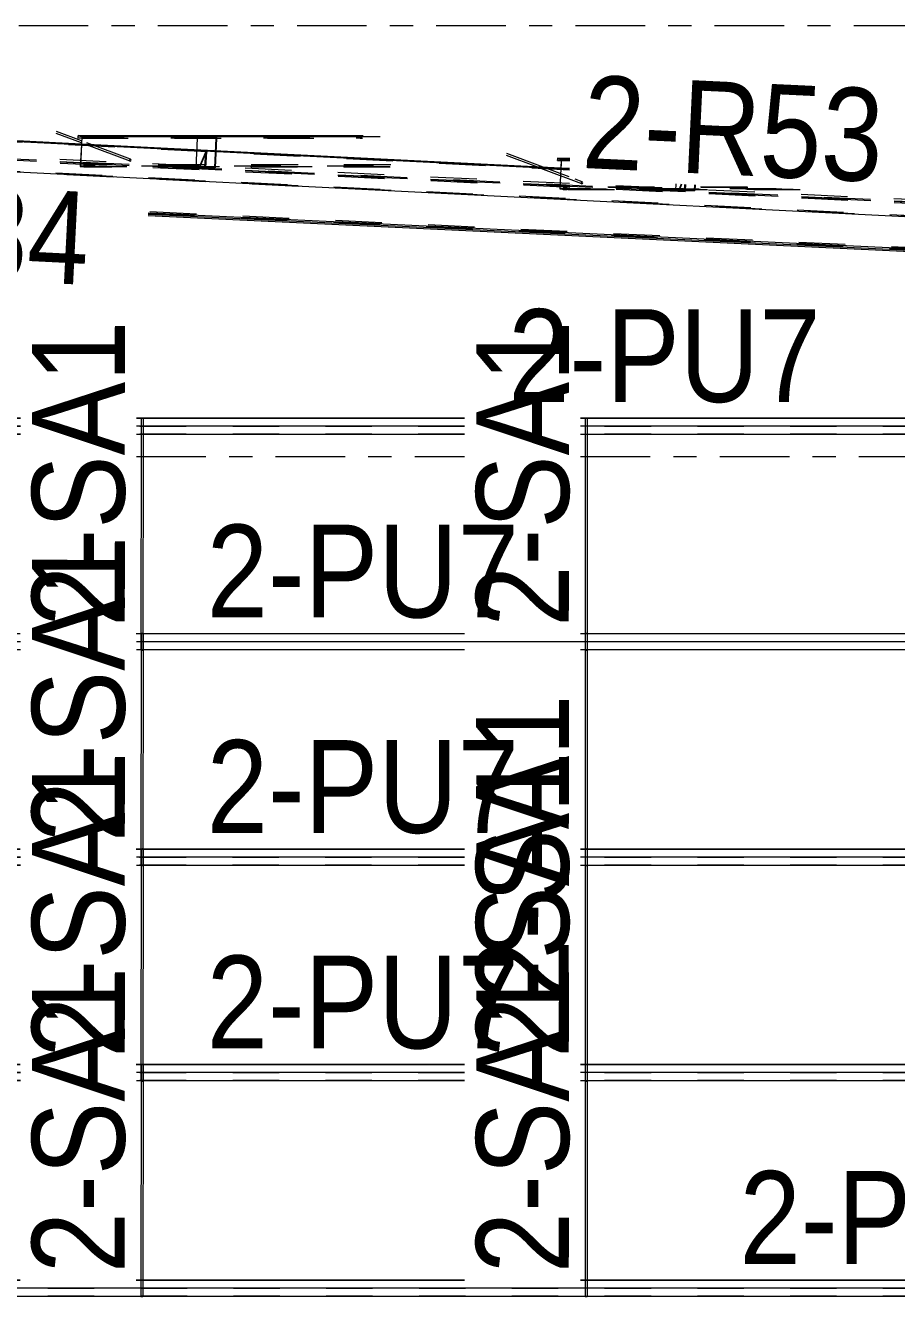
# Model space of a CAD drawing. Header units: millimetres. Extents: x -72 to 1100, y -472 to 348.
# Drawn here: x 122.6 to 160.2, y 28.3 to 83 of the extents above; entities that cross this region are included whole.
import ezdxf

# ---------------------------------------------------------------- set-up
doc = ezdxf.new("R2010")
doc.units = ezdxf.units.MM
for name, pattern in [('XKITLINE00', [0]), ('XKITLINE02', [4, 2, -2]), ('XKITLINE03', [6, 3, -1, 1, -1])]:
    doc.linetypes.add(name, pattern=pattern)
for name, color, linetype, lineweight in [('Part', 2, 'Continuous', 0), ('PartMark', 7, 'Continuous', 0), ('S-grid', 1, 'Continuous', 0)]:
    doc.layers.add(name, color=color, linetype=linetype, lineweight=lineweight)
doc.styles.add('ARIAL', font='ARIAL.TTF')

# ---------------------------------------------------------------- blocks, each defined once
blk = doc.blocks.new('*A4')
at = {"layer": 'S-grid', "color": 1, "linetype": 'XKITLINE03', "lineweight": 0}
blk.add_line((104.311, 83.036), (1057.351, 83.036), dxfattribs=at)
blk = doc.blocks.new('*A5')
at = {"layer": 'S-grid', "color": 1, "linetype": 'XKITLINE03', "lineweight": 0}
for p, q in [((127.383, 64.464), (141.534, 64.464)), ((146.534, 64.464), (179.845, 64.464))]:
    blk.add_line(p, q, dxfattribs=at)
blk = doc.blocks.new('*A14')
at = {"layer": 'Part', "color": 7, "linetype": 'XKITLINE02', "lineweight": 0}
for p, q in [((127.585, 65.763), (127.584, 65.406)), ((127.595, 66.111), (127.585, 66.113)), ((127.624, 66.11), (127.595, 66.111)), ((127.655, 66.11), (127.624, 66.11)), ((127.671, 66.112), (127.655, 66.11)), ((127.67, 65.763), (127.67, 65.406)), ((127.574, 56.477), (127.574, 56.12)), ((127.66, 56.477), (127.659, 56.12))]:
    blk.add_line(p, q, dxfattribs=at)
at = {"layer": 'Part', "color": 2, "linetype": 'XKITLINE00', "lineweight": 0}
for p, q in [((127.585, 66.113), (127.6, 66.115)), ((127.585, 66.113), (127.585, 65.763)), ((127.6, 66.115), (127.632, 66.116)), ((127.632, 66.116), (127.661, 66.115)), ((127.661, 66.115), (127.671, 66.112)), ((127.671, 66.112), (127.67, 65.763)), ((127.584, 65.406), (127.574, 56.477)), ((127.67, 65.406), (127.66, 56.477)), ((127.574, 56.115), (127.574, 56.12)), ((127.589, 56.117), (127.574, 56.115)), ((127.574, 56.115), (127.584, 56.113)), ((127.584, 56.113), (127.613, 56.111)), ((127.621, 56.117), (127.589, 56.117)), ((127.613, 56.111), (127.644, 56.112)), ((127.65, 56.116), (127.621, 56.117)), ((127.644, 56.112), (127.659, 56.114)), ((127.659, 56.114), (127.65, 56.116)), ((127.659, 56.114), (127.659, 56.12))]:
    blk.add_line(p, q, dxfattribs=at)
blk = doc.blocks.new('*A81')
at = {"layer": 'Part', "color": 7, "linetype": 'XKITLINE02', "lineweight": 0}
for p, q in [((146.736, 65.763), (146.735, 65.406)), ((146.746, 66.111), (146.736, 66.113)), ((146.775, 66.11), (146.746, 66.111)), ((146.806, 66.11), (146.775, 66.11)), ((146.822, 66.112), (146.806, 66.11)), ((146.821, 65.763), (146.821, 65.406)), ((146.725, 56.477), (146.725, 56.12)), ((146.811, 56.477), (146.81, 56.12))]:
    blk.add_line(p, q, dxfattribs=at)
at = {"layer": 'Part', "color": 2, "linetype": 'XKITLINE00', "lineweight": 0}
for p, q in [((146.736, 66.113), (146.751, 66.115)), ((146.736, 66.113), (146.736, 65.763)), ((146.751, 66.115), (146.783, 66.116)), ((146.783, 66.116), (146.812, 66.115)), ((146.812, 66.115), (146.822, 66.112)), ((146.822, 66.112), (146.821, 65.763)), ((146.735, 65.406), (146.725, 56.477)), ((146.821, 65.406), (146.811, 56.477)), ((146.725, 56.115), (146.725, 56.12)), ((146.74, 56.117), (146.725, 56.115)), ((146.725, 56.115), (146.735, 56.113)), ((146.735, 56.113), (146.764, 56.111)), ((146.772, 56.117), (146.74, 56.117)), ((146.764, 56.111), (146.795, 56.112)), ((146.801, 56.116), (146.772, 56.117)), ((146.795, 56.112), (146.81, 56.114)), ((146.81, 56.114), (146.801, 56.116)), ((146.81, 56.114), (146.81, 56.12))]:
    blk.add_line(p, q, dxfattribs=at)
blk = doc.blocks.new('*A99')
at = {"layer": 'Part', "color": 7, "linetype": 'XKITLINE02', "lineweight": 0}
for p, q in [((103.508, 66.107), (103.508, 65.75)), ((103.511, 66.107), (103.508, 66.107)), ((122.385, 65.75), (103.508, 65.75)), ((103.509, 66.094), (103.511, 66.094)), ((103.511, 66.094), (103.509, 66.094)), ((103.542, 65.763), (103.509, 65.763)), ((103.541, 65.75), (103.541, 65.419)), ((141.536, 65.75), (127.385, 65.75)), ((141.536, 66.107), (127.585, 66.107)), ((127.671, 66.107), (127.585, 66.107)), ((141.536, 66.094), (127.585, 66.094)), ((127.671, 66.094), (127.585, 66.094)), ((146.822, 66.107), (146.536, 66.107)), ((146.822, 66.094), (146.536, 66.094)), ((169.569, 65.75), (146.536, 65.75)), ((169.536, 66.107), (169.536, 65.75)), ((169.569, 65.419), (169.569, 65.75)), ((103.541, 65.419), (103.539, 65.419)), ((103.539, 65.419), (103.539, 65.406)), ((122.384, 65.419), (103.539, 65.419)), ((103.539, 65.406), (103.542, 65.406)), ((103.542, 65.406), (103.539, 65.406)), ((141.535, 65.419), (127.384, 65.419)), ((169.569, 65.419), (146.535, 65.419)), ((169.567, 65.406), (169.567, 65.419))]:
    blk.add_line(p, q, dxfattribs=at)
at = {"layer": 'Part', "color": 2, "linetype": 'XKITLINE00', "lineweight": 0}
for p, q in [((103.509, 65.763), (103.509, 66.094)), ((103.511, 66.094), (103.511, 66.107)), ((122.385, 66.107), (103.511, 66.107)), ((122.385, 66.094), (103.511, 66.094)), ((103.542, 65.406), (103.542, 65.763)), ((122.385, 65.763), (103.542, 65.763)), ((127.585, 66.107), (127.385, 66.107)), ((127.585, 66.094), (127.385, 66.094)), ((141.536, 65.763), (127.385, 65.763)), ((141.536, 66.107), (127.671, 66.107)), ((141.536, 66.094), (127.671, 66.094)), ((146.736, 66.107), (146.536, 66.107)), ((146.736, 66.094), (146.536, 66.094)), ((169.57, 65.763), (146.536, 65.763)), ((169.539, 66.107), (146.822, 66.107)), ((169.539, 66.094), (146.822, 66.094)), ((169.537, 65.763), (169.537, 66.094)), ((169.539, 66.094), (169.539, 66.107)), ((169.57, 65.763), (169.57, 65.406)), ((122.384, 65.406), (103.542, 65.406)), ((141.535, 65.406), (127.384, 65.406)), ((169.57, 65.406), (146.535, 65.406))]:
    blk.add_line(p, q, dxfattribs=at)
blk = doc.blocks.new('*A100')
at = {"layer": 'Part', "color": 7, "linetype": 'XKITLINE02', "lineweight": 0}
for p, q in [((103.508, 56.821), (103.508, 56.464)), ((103.511, 56.821), (103.508, 56.821)), ((122.385, 56.464), (103.508, 56.464)), ((103.509, 56.809), (103.511, 56.809)), ((103.511, 56.809), (103.509, 56.809)), ((103.542, 56.477), (103.509, 56.477)), ((103.541, 56.464), (103.541, 56.133)), ((169.569, 56.464), (127.385, 56.464)), ((141.526, 56.821), (127.575, 56.821)), ((127.671, 56.821), (127.575, 56.821)), ((141.526, 56.809), (127.575, 56.809)), ((127.671, 56.809), (127.575, 56.809)), ((146.822, 56.821), (146.526, 56.821)), ((146.822, 56.809), (146.526, 56.809)), ((169.536, 56.821), (169.536, 56.464)), ((169.569, 56.133), (169.569, 56.464)), ((103.541, 56.133), (103.539, 56.133)), ((103.539, 56.133), (103.539, 56.12)), ((122.384, 56.133), (103.539, 56.133)), ((103.539, 56.12), (103.542, 56.12)), ((103.542, 56.12), (103.539, 56.12)), ((141.535, 56.133), (127.384, 56.133)), ((169.569, 56.133), (146.535, 56.133)), ((169.567, 56.12), (169.567, 56.133))]:
    blk.add_line(p, q, dxfattribs=at)
at = {"layer": 'Part', "color": 2, "linetype": 'XKITLINE00', "lineweight": 0}
for p, q in [((103.509, 56.477), (103.509, 56.809)), ((103.511, 56.809), (103.511, 56.821)), ((122.375, 56.821), (103.511, 56.821)), ((122.375, 56.809), (103.511, 56.809)), ((103.542, 56.12), (103.542, 56.477)), ((122.385, 56.477), (103.542, 56.477)), ((127.385, 56.821), (127.375, 56.821)), ((127.385, 56.809), (127.375, 56.809)), ((127.575, 56.821), (127.385, 56.821)), ((127.575, 56.809), (127.385, 56.809)), ((169.57, 56.477), (127.385, 56.477)), ((141.526, 56.821), (127.671, 56.821)), ((141.526, 56.809), (127.671, 56.809)), ((146.726, 56.821), (146.526, 56.821)), ((146.726, 56.809), (146.526, 56.809)), ((169.539, 56.821), (146.822, 56.821)), ((169.539, 56.809), (146.822, 56.809)), ((169.537, 56.477), (169.537, 56.809)), ((169.539, 56.809), (169.539, 56.821)), ((169.57, 56.477), (169.57, 56.12)), ((122.384, 56.12), (103.542, 56.12)), ((141.535, 56.12), (127.384, 56.12)), ((169.57, 56.12), (146.535, 56.12))]:
    blk.add_line(p, q, dxfattribs=at)
blk = doc.blocks.new('*A101')
at = {"layer": 'Part', "color": 7, "linetype": 'XKITLINE02', "lineweight": 0}
for p, q in [((103.508, 47.536), (103.508, 47.179)), ((103.511, 47.536), (103.508, 47.536)), ((122.385, 47.179), (103.508, 47.179)), ((103.509, 47.523), (103.511, 47.523)), ((103.511, 47.523), (103.509, 47.523)), ((103.542, 47.191), (103.509, 47.191)), ((103.541, 47.179), (103.541, 46.847)), ((141.525, 47.179), (127.385, 47.179)), ((141.526, 47.536), (127.575, 47.536)), ((127.671, 47.536), (127.575, 47.536)), ((141.526, 47.523), (127.575, 47.523)), ((127.671, 47.523), (127.575, 47.523)), ((146.536, 47.179), (146.525, 47.179)), ((146.536, 47.536), (146.526, 47.536)), ((146.536, 47.523), (146.526, 47.523)), ((146.822, 47.536), (146.536, 47.536)), ((146.822, 47.523), (146.536, 47.523)), ((169.569, 47.179), (146.536, 47.179)), ((169.536, 47.536), (169.536, 47.179)), ((169.569, 46.847), (169.569, 47.179)), ((103.541, 46.847), (103.539, 46.847)), ((103.539, 46.847), (103.539, 46.834)), ((122.384, 46.847), (103.539, 46.847)), ((103.539, 46.834), (103.542, 46.834)), ((103.542, 46.834), (103.539, 46.834)), ((141.525, 46.847), (127.384, 46.847)), ((146.535, 46.847), (146.525, 46.847)), ((169.569, 46.847), (146.535, 46.847)), ((169.567, 46.834), (169.567, 46.847))]:
    blk.add_line(p, q, dxfattribs=at)
at = {"layer": 'Part', "color": 2, "linetype": 'XKITLINE00', "lineweight": 0}
for p, q in [((103.509, 47.191), (103.509, 47.523)), ((103.511, 47.523), (103.511, 47.536)), ((122.375, 47.536), (103.511, 47.536)), ((122.375, 47.523), (103.511, 47.523)), ((103.542, 46.834), (103.542, 47.191)), ((122.385, 47.191), (103.542, 47.191)), ((127.385, 47.536), (127.375, 47.536)), ((127.385, 47.523), (127.375, 47.523)), ((127.575, 47.536), (127.385, 47.536)), ((127.575, 47.523), (127.385, 47.523)), ((141.525, 47.191), (127.385, 47.191)), ((141.526, 47.536), (127.671, 47.536)), ((141.526, 47.523), (127.671, 47.523)), ((146.536, 47.191), (146.525, 47.191)), ((146.536, 47.536), (146.526, 47.536)), ((146.536, 47.523), (146.526, 47.523)), ((146.726, 47.536), (146.536, 47.536)), ((146.726, 47.523), (146.536, 47.523)), ((169.57, 47.191), (146.536, 47.191)), ((169.539, 47.536), (146.822, 47.536)), ((169.539, 47.523), (146.822, 47.523)), ((169.537, 47.191), (169.537, 47.523)), ((169.539, 47.523), (169.539, 47.536)), ((169.57, 47.191), (169.57, 46.834)), ((122.384, 46.834), (103.542, 46.834)), ((141.525, 46.834), (127.384, 46.834)), ((146.535, 46.834), (146.525, 46.834)), ((169.57, 46.834), (146.535, 46.834))]:
    blk.add_line(p, q, dxfattribs=at)
blk = doc.blocks.new('*A102')
at = {"layer": 'Part', "color": 7, "linetype": 'XKITLINE02', "lineweight": 0}
for p, q in [((103.508, 38.25), (103.508, 37.893)), ((103.511, 38.25), (103.508, 38.25)), ((122.385, 37.893), (103.508, 37.893)), ((103.509, 38.237), (103.511, 38.237)), ((103.511, 38.237), (103.509, 38.237)), ((103.542, 37.906), (103.509, 37.906)), ((103.541, 37.893), (103.541, 37.561)), ((141.536, 37.893), (127.385, 37.893)), ((141.526, 38.25), (127.575, 38.25)), ((127.671, 38.25), (127.575, 38.25)), ((141.526, 38.237), (127.575, 38.237)), ((127.671, 38.237), (127.575, 38.237)), ((146.536, 38.25), (146.526, 38.25)), ((146.536, 38.237), (146.526, 38.237)), ((146.822, 38.25), (146.536, 38.25)), ((146.822, 38.237), (146.536, 38.237)), ((169.569, 37.893), (146.536, 37.893)), ((169.536, 38.25), (169.536, 37.893)), ((169.569, 37.561), (169.569, 37.893)), ((103.541, 37.561), (103.539, 37.561)), ((103.539, 37.561), (103.539, 37.549)), ((122.384, 37.561), (103.539, 37.561)), ((103.539, 37.549), (103.542, 37.549)), ((103.542, 37.549), (103.539, 37.549)), ((141.535, 37.561), (127.384, 37.561)), ((169.569, 37.561), (146.535, 37.561)), ((169.567, 37.549), (169.567, 37.561))]:
    blk.add_line(p, q, dxfattribs=at)
at = {"layer": 'Part', "color": 2, "linetype": 'XKITLINE00', "lineweight": 0}
for p, q in [((103.509, 37.906), (103.509, 38.237)), ((103.511, 38.237), (103.511, 38.25)), ((122.375, 38.25), (103.511, 38.25)), ((122.375, 38.237), (103.511, 38.237)), ((103.542, 37.549), (103.542, 37.906)), ((122.385, 37.906), (103.542, 37.906)), ((127.385, 38.25), (127.375, 38.25)), ((127.385, 38.237), (127.375, 38.237)), ((127.575, 38.25), (127.385, 38.25)), ((127.575, 38.237), (127.385, 38.237)), ((141.536, 37.906), (127.385, 37.906)), ((141.526, 38.25), (127.671, 38.25)), ((141.526, 38.237), (127.671, 38.237)), ((146.536, 38.25), (146.526, 38.25)), ((146.536, 38.237), (146.526, 38.237)), ((146.726, 38.25), (146.536, 38.25)), ((146.726, 38.237), (146.536, 38.237)), ((169.57, 37.906), (146.536, 37.906)), ((169.539, 38.25), (146.822, 38.25)), ((169.539, 38.237), (146.822, 38.237)), ((169.537, 37.906), (169.537, 38.237)), ((169.539, 38.237), (169.539, 38.25)), ((169.57, 37.906), (169.57, 37.549)), ((122.384, 37.549), (103.542, 37.549)), ((141.535, 37.549), (127.384, 37.549)), ((169.57, 37.549), (146.535, 37.549))]:
    blk.add_line(p, q, dxfattribs=at)
blk = doc.blocks.new('*A103')
at = {"layer": 'Part', "color": 7, "linetype": 'XKITLINE02', "lineweight": 0}
for p, q in [((103.508, 28.964), (103.508, 28.607)), ((103.511, 28.964), (103.508, 28.964)), ((169.569, 28.607), (103.508, 28.607)), ((103.509, 28.951), (103.511, 28.951)), ((103.511, 28.951), (103.509, 28.951)), ((103.542, 28.62), (103.509, 28.62)), ((103.541, 28.607), (103.541, 28.276)), ((141.526, 28.964), (127.575, 28.964)), ((127.66, 28.964), (127.575, 28.964)), ((141.526, 28.951), (127.575, 28.951)), ((127.66, 28.951), (127.575, 28.951)), ((146.811, 28.964), (146.526, 28.964)), ((146.811, 28.951), (146.526, 28.951)), ((169.536, 28.964), (169.536, 28.607)), ((169.569, 28.276), (169.569, 28.607)), ((103.541, 28.276), (103.539, 28.276)), ((103.539, 28.276), (103.539, 28.263)), ((169.569, 28.276), (103.539, 28.276)), ((103.539, 28.263), (103.542, 28.263)), ((103.542, 28.263), (103.539, 28.263)), ((169.567, 28.263), (169.567, 28.276))]:
    blk.add_line(p, q, dxfattribs=at)
at = {"layer": 'Part', "color": 2, "linetype": 'XKITLINE00', "lineweight": 0}
for p, q in [((103.509, 28.62), (103.509, 28.951)), ((103.511, 28.951), (103.511, 28.964)), ((122.375, 28.964), (103.511, 28.964)), ((122.375, 28.951), (103.511, 28.951)), ((103.542, 28.263), (103.542, 28.62)), ((169.57, 28.62), (103.542, 28.62)), ((127.575, 28.964), (127.375, 28.964)), ((127.575, 28.951), (127.375, 28.951)), ((141.526, 28.964), (127.66, 28.964)), ((141.526, 28.951), (127.66, 28.951)), ((146.726, 28.964), (146.526, 28.964)), ((146.726, 28.951), (146.526, 28.951)), ((169.539, 28.964), (146.811, 28.964)), ((169.539, 28.951), (146.811, 28.951)), ((169.537, 28.62), (169.537, 28.951)), ((169.539, 28.951), (169.539, 28.964)), ((169.57, 28.62), (169.57, 28.263)), ((169.57, 28.263), (103.542, 28.263))]:
    blk.add_line(p, q, dxfattribs=at)
blk = doc.blocks.new('*A108')
at = {"layer": 'Part', "color": 7, "linetype": 'XKITLINE02', "lineweight": 0}
for p, q in [((127.585, 38.256), (127.584, 37.541)), ((127.585, 38.256), (127.6, 38.258)), ((127.595, 38.254), (127.585, 38.256)), ((127.624, 38.253), (127.595, 38.254)), ((127.6, 38.258), (127.632, 38.259)), ((127.655, 38.253), (127.624, 38.253)), ((127.66, 38.257), (127.632, 38.259)), ((127.671, 38.255), (127.655, 38.253)), ((127.67, 37.906), (127.67, 37.549)), ((127.574, 28.62), (127.574, 28.263)), ((127.66, 28.62), (127.659, 28.263))]:
    blk.add_line(p, q, dxfattribs=at)
at = {"layer": 'Part', "color": 2, "linetype": 'XKITLINE00', "lineweight": 0}
for p, q in [((127.661, 38.257), (127.66, 38.257)), ((127.661, 38.257), (127.671, 38.255)), ((127.671, 38.255), (127.67, 37.906)), ((127.584, 37.541), (127.574, 28.62)), ((127.67, 37.549), (127.66, 28.62)), ((127.574, 28.258), (127.574, 28.263)), ((127.589, 28.26), (127.574, 28.258)), ((127.574, 28.258), (127.584, 28.255)), ((127.584, 28.255), (127.613, 28.254)), ((127.621, 28.26), (127.589, 28.26)), ((127.613, 28.254), (127.644, 28.255)), ((127.65, 28.259), (127.621, 28.26)), ((127.644, 28.255), (127.659, 28.257)), ((127.659, 28.257), (127.65, 28.259)), ((127.659, 28.257), (127.659, 28.263))]:
    blk.add_line(p, q, dxfattribs=at)
blk = doc.blocks.new('*A109')
at = {"layer": 'Part', "color": 7, "linetype": 'XKITLINE02', "lineweight": 0}
for p, q in [((127.585, 47.542), (127.584, 46.827)), ((127.585, 47.542), (127.6, 47.544)), ((127.595, 47.539), (127.585, 47.542)), ((127.624, 47.538), (127.595, 47.539)), ((127.6, 47.544), (127.632, 47.544)), ((127.655, 47.539), (127.624, 47.538)), ((127.66, 47.543), (127.632, 47.544)), ((127.671, 47.541), (127.655, 47.539)), ((127.67, 47.191), (127.67, 46.834)), ((127.574, 37.906), (127.574, 37.549)), ((127.66, 37.906), (127.659, 37.549))]:
    blk.add_line(p, q, dxfattribs=at)
at = {"layer": 'Part', "color": 2, "linetype": 'XKITLINE00', "lineweight": 0}
for p, q in [((127.661, 47.543), (127.66, 47.543)), ((127.661, 47.543), (127.671, 47.541)), ((127.671, 47.541), (127.67, 47.191)), ((127.584, 46.827), (127.574, 37.906)), ((127.67, 46.834), (127.66, 37.906)), ((127.574, 37.543), (127.574, 37.549)), ((127.589, 37.545), (127.574, 37.543)), ((127.574, 37.543), (127.584, 37.541)), ((127.584, 37.541), (127.613, 37.54)), ((127.621, 37.546), (127.589, 37.545)), ((127.613, 37.54), (127.644, 37.541)), ((127.65, 37.545), (127.621, 37.546)), ((127.644, 37.541), (127.659, 37.543)), ((127.659, 37.543), (127.65, 37.545)), ((127.659, 37.543), (127.659, 37.549))]:
    blk.add_line(p, q, dxfattribs=at)
blk = doc.blocks.new('*A110')
at = {"layer": 'Part', "color": 7, "linetype": 'XKITLINE02', "lineweight": 0}
for p, q in [((127.585, 56.827), (127.584, 56.116)), ((127.585, 56.827), (127.6, 56.829)), ((127.595, 56.825), (127.585, 56.827)), ((127.624, 56.824), (127.595, 56.825)), ((127.6, 56.829), (127.632, 56.83)), ((127.655, 56.825), (127.624, 56.824)), ((127.66, 56.829), (127.632, 56.83)), ((127.671, 56.827), (127.655, 56.825)), ((127.67, 56.477), (127.67, 56.12)), ((127.584, 56.116), (127.584, 56.113)), ((127.574, 47.191), (127.574, 46.834)), ((127.66, 47.191), (127.659, 46.834))]:
    blk.add_line(p, q, dxfattribs=at)
at = {"layer": 'Part', "color": 2, "linetype": 'XKITLINE00', "lineweight": 0}
for p, q in [((127.661, 56.829), (127.66, 56.829)), ((127.661, 56.829), (127.671, 56.827)), ((127.671, 56.827), (127.67, 56.477)), ((127.584, 56.113), (127.574, 47.191)), ((127.67, 56.12), (127.66, 47.191)), ((127.574, 46.829), (127.574, 46.834)), ((127.589, 46.831), (127.574, 46.829)), ((127.574, 46.829), (127.584, 46.827)), ((127.584, 46.827), (127.613, 46.826)), ((127.621, 46.832), (127.589, 46.831)), ((127.613, 46.826), (127.644, 46.826)), ((127.65, 46.831), (127.621, 46.832)), ((127.644, 46.826), (127.659, 46.828)), ((127.659, 46.828), (127.65, 46.831)), ((127.659, 46.828), (127.659, 46.834))]:
    blk.add_line(p, q, dxfattribs=at)
blk = doc.blocks.new('*A150')
at = {"layer": 'Part', "color": 7, "linetype": 'XKITLINE02', "lineweight": 0}
for p, q in [((146.736, 38.256), (146.735, 37.541)), ((146.736, 38.256), (146.751, 38.258)), ((146.746, 38.254), (146.736, 38.256)), ((146.775, 38.253), (146.746, 38.254)), ((146.751, 38.258), (146.783, 38.259)), ((146.806, 38.253), (146.775, 38.253)), ((146.811, 38.257), (146.783, 38.259)), ((146.822, 38.255), (146.806, 38.253)), ((146.821, 37.906), (146.821, 37.549)), ((146.725, 28.62), (146.725, 28.263)), ((146.811, 28.62), (146.81, 28.263))]:
    blk.add_line(p, q, dxfattribs=at)
at = {"layer": 'Part', "color": 2, "linetype": 'XKITLINE00', "lineweight": 0}
for p, q in [((146.812, 38.257), (146.811, 38.257)), ((146.812, 38.257), (146.822, 38.255)), ((146.822, 38.255), (146.821, 37.906)), ((146.735, 37.541), (146.725, 28.62)), ((146.821, 37.549), (146.811, 28.62)), ((146.725, 28.258), (146.725, 28.263)), ((146.74, 28.26), (146.725, 28.258)), ((146.725, 28.258), (146.735, 28.255)), ((146.735, 28.255), (146.764, 28.254)), ((146.772, 28.26), (146.74, 28.26)), ((146.764, 28.254), (146.795, 28.255)), ((146.801, 28.259), (146.772, 28.26)), ((146.795, 28.255), (146.81, 28.257)), ((146.81, 28.257), (146.801, 28.259)), ((146.81, 28.257), (146.81, 28.263))]:
    blk.add_line(p, q, dxfattribs=at)
blk = doc.blocks.new('*A151')
at = {"layer": 'Part', "color": 7, "linetype": 'XKITLINE02', "lineweight": 0}
for p, q in [((146.736, 47.542), (146.735, 46.827)), ((146.736, 47.542), (146.751, 47.544)), ((146.746, 47.539), (146.736, 47.542)), ((146.775, 47.538), (146.746, 47.539)), ((146.751, 47.544), (146.783, 47.544)), ((146.806, 47.539), (146.775, 47.538)), ((146.811, 47.543), (146.783, 47.544)), ((146.822, 47.541), (146.806, 47.539)), ((146.821, 47.191), (146.821, 46.834)), ((146.725, 37.906), (146.725, 37.549)), ((146.811, 37.906), (146.81, 37.549))]:
    blk.add_line(p, q, dxfattribs=at)
at = {"layer": 'Part', "color": 2, "linetype": 'XKITLINE00', "lineweight": 0}
for p, q in [((146.812, 47.543), (146.811, 47.543)), ((146.812, 47.543), (146.822, 47.541)), ((146.822, 47.541), (146.821, 47.191)), ((146.735, 46.827), (146.725, 37.906)), ((146.821, 46.834), (146.811, 37.906)), ((146.725, 37.543), (146.725, 37.549)), ((146.74, 37.545), (146.725, 37.543)), ((146.725, 37.543), (146.735, 37.541)), ((146.735, 37.541), (146.764, 37.54)), ((146.772, 37.546), (146.74, 37.545)), ((146.764, 37.54), (146.795, 37.541)), ((146.801, 37.545), (146.772, 37.546)), ((146.795, 37.541), (146.81, 37.543)), ((146.81, 37.543), (146.801, 37.545)), ((146.81, 37.543), (146.81, 37.549))]:
    blk.add_line(p, q, dxfattribs=at)
blk = doc.blocks.new('*A152')
at = {"layer": 'Part', "color": 7, "linetype": 'XKITLINE02', "lineweight": 0}
for p, q in [((146.736, 56.827), (146.735, 56.116)), ((146.736, 56.827), (146.751, 56.829)), ((146.746, 56.825), (146.736, 56.827)), ((146.775, 56.824), (146.746, 56.825)), ((146.751, 56.829), (146.783, 56.83)), ((146.806, 56.825), (146.775, 56.824)), ((146.811, 56.829), (146.783, 56.83)), ((146.822, 56.827), (146.806, 56.825)), ((146.821, 56.477), (146.821, 56.12)), ((146.735, 56.116), (146.735, 56.113)), ((146.725, 47.191), (146.725, 46.834)), ((146.811, 47.191), (146.81, 46.834))]:
    blk.add_line(p, q, dxfattribs=at)
at = {"layer": 'Part', "color": 2, "linetype": 'XKITLINE00', "lineweight": 0}
for p, q in [((146.812, 56.829), (146.811, 56.829)), ((146.812, 56.829), (146.822, 56.827)), ((146.822, 56.827), (146.821, 56.477)), ((146.735, 56.113), (146.725, 47.191)), ((146.821, 56.12), (146.811, 47.191)), ((146.725, 46.829), (146.725, 46.834)), ((146.74, 46.831), (146.725, 46.829)), ((146.725, 46.829), (146.735, 46.827)), ((146.735, 46.827), (146.764, 46.826)), ((146.772, 46.832), (146.74, 46.831)), ((146.764, 46.826), (146.795, 46.826)), ((146.801, 46.831), (146.772, 46.832)), ((146.795, 46.826), (146.81, 46.828)), ((146.81, 46.828), (146.801, 46.831)), ((146.81, 46.828), (146.81, 46.834))]:
    blk.add_line(p, q, dxfattribs=at)
blk = doc.blocks.new('*A296')
at = {"layer": 'Part', "color": 2, "linetype": 'XKITLINE00', "lineweight": 0}
for p, q in [((108.406, 77.401), (108.475, 78.715)), ((125.013, 77.919), (108.467, 78.749)), ((108.475, 78.715), (108.467, 78.749)), ((146.054, 76.832), (108.475, 78.715)), ((145.682, 76.884), (125.272, 77.906)), ((165.865, 74.522), (108.406, 77.401)), ((146.056, 76.865), (145.93, 76.871)), ((164.821, 75.891), (161.562, 76.055)), ((164.821, 75.924), (161.564, 76.088)), ((165.926, 75.869), (165.75, 75.878)), ((165.934, 75.836), (165.75, 75.845)), ((165.934, 75.836), (165.865, 74.522)), ((165.926, 75.869), (165.934, 75.836))]:
    blk.add_line(p, q, dxfattribs=at)
at = {"layer": 'Part', "color": 7, "linetype": 'XKITLINE02', "lineweight": 0}
for p, q in [((108.474, 78.702), (108.406, 77.417)), ((108.467, 78.749), (108.466, 78.734)), ((108.466, 78.734), (146.055, 76.851)), ((108.466, 78.734), (108.474, 78.702)), ((108.467, 78.749), (108.467, 78.749)), ((108.474, 78.702), (146.054, 76.819)), ((125.272, 77.906), (125.013, 77.919)), ((108.399, 77.449), (108.398, 77.435)), ((108.398, 77.435), (165.857, 74.555)), ((108.398, 77.435), (108.406, 77.401)), ((165.858, 74.569), (108.399, 77.449)), ((108.406, 77.417), (108.399, 77.449)), ((108.406, 77.417), (108.406, 77.417)), ((108.406, 77.417), (165.865, 74.537)), ((145.93, 76.871), (145.682, 76.884)), ((161.562, 76.042), (165.933, 75.823)), ((161.563, 76.073), (165.926, 75.855)), ((164.822, 75.924), (164.821, 75.924)), ((164.822, 75.891), (164.821, 75.891)), ((165.75, 75.878), (164.822, 75.924)), ((165.75, 75.845), (164.822, 75.891)), ((165.865, 74.537), (165.933, 75.823)), ((165.926, 75.855), (165.926, 75.869)), ((165.933, 75.823), (165.926, 75.855)), ((165.857, 74.555), (165.858, 74.569)), ((165.865, 74.522), (165.857, 74.555)), ((165.858, 74.569), (165.865, 74.537))]:
    blk.add_line(p, q, dxfattribs=at)
blk = doc.blocks.new('*A297')
at = {"layer": 'Part', "color": 7, "linetype": 'XKITLINE02', "lineweight": 0}
for p, q in [((109.098, 77.849), (109.064, 77.168)), ((109.065, 77.168), (109.099, 77.844)), ((109.09, 77.961), (109.087, 77.897)), ((109.087, 77.897), (109.098, 77.849)), ((109.087, 77.897), (162.032, 75.403)), ((109.113, 77.86), (109.09, 77.961)), ((162.035, 75.467), (109.09, 77.961)), ((109.098, 77.849), (162.043, 75.355)), ((109.099, 77.844), (109.109, 77.796)), ((162.044, 75.351), (109.099, 77.844)), ((109.109, 77.796), (109.113, 77.86)), ((162.055, 75.302), (109.109, 77.796)), ((162.058, 75.366), (109.113, 77.86)), ((161.944, 73.352), (162.043, 75.355)), ((162.044, 75.351), (162.012, 74.715)), ((162.032, 75.403), (162.035, 75.467)), ((162.043, 75.355), (162.032, 75.403)), ((162.035, 75.467), (162.058, 75.366)), ((162.055, 75.302), (162.044, 75.351)), ((162.058, 75.366), (162.055, 75.302)), ((127.893, 74.939), (161.93, 73.336)), ((161.944, 73.352), (127.894, 74.955)), ((161.933, 73.4), (127.896, 75.003)), ((161.93, 73.336), (161.933, 73.4)), ((161.93, 73.336), (161.952, 73.235)), ((161.933, 73.4), (161.944, 73.352))]:
    blk.add_line(p, q, dxfattribs=at)
at = {"layer": 'Part', "color": 2, "linetype": 'XKITLINE00', "lineweight": 0}
for p, q in [((127.888, 74.84), (161.952, 73.235)), ((127.891, 74.904), (161.956, 73.299)), ((161.945, 73.347), (127.893, 74.951)), ((162.012, 74.715), (161.945, 73.347)), ((161.945, 73.347), (161.956, 73.299)), ((161.956, 73.299), (161.952, 73.235))]:
    blk.add_line(p, q, dxfattribs=at)
blk = doc.blocks.new('*A328')
at = {"layer": 'Part', "color": 2, "linetype": 'XKITLINE00', "lineweight": 0}
for p, q in [((124.869, 78.292), (124.863, 78.185)), ((124.863, 78.185), (124.869, 78.184)), ((125.035, 78.254), (124.869, 78.292)), ((124.869, 78.292), (137.135, 78.292)), ((124.869, 78.184), (124.874, 78.278)), ((125.026, 78.184), (124.869, 78.184)), ((124.874, 78.278), (125.029, 78.243)), ((125.029, 78.243), (125.012, 77.909)), ((125.035, 78.254), (125.018, 77.907)), ((125.035, 78.254), (137.891, 78.254)), ((125.132, 76.925), (125.09, 76.935)), ((125.127, 76.94), (125.091, 76.948)), ((125.131, 77.033), (125.127, 76.94)), ((125.137, 77.032), (125.131, 77.033)), ((125.265, 77.033), (125.131, 77.033)), ((125.132, 76.925), (125.137, 77.032)), ((125.288, 76.925), (125.132, 76.925)), ((125.294, 77.032), (125.137, 77.032))]:
    blk.add_line(p, q, dxfattribs=at)
at = {"layer": 'Part', "color": 7, "linetype": 'XKITLINE02', "lineweight": 0}
for p, q in [((124.863, 78.185), (137.111, 78.185)), ((137.159, 78.278), (124.874, 78.278)), ((125.012, 77.909), (124.965, 76.963)), ((125.018, 77.907), (124.972, 76.974)), ((125.032, 78.184), (125.026, 78.184)), ((125.029, 78.243), (137.861, 78.243)), ((125.032, 78.184), (137.138, 78.184)), ((125.09, 76.935), (124.965, 76.963)), ((124.965, 76.963), (137.574, 76.963)), ((125.091, 76.948), (124.972, 76.974)), ((137.604, 76.974), (124.972, 76.974)), ((138.306, 76.94), (125.127, 76.94)), ((138.327, 77.033), (125.265, 77.033)), ((138.33, 76.925), (125.288, 76.925)), ((138.354, 77.032), (125.294, 77.032))]:
    blk.add_line(p, q, dxfattribs=at)
blk = doc.blocks.new('*A329')
at = {"layer": 'Part', "color": 2, "linetype": 'XKITLINE00', "lineweight": 0}
for p, q in [((145.541, 77.318), (145.536, 77.211)), ((145.707, 77.28), (145.541, 77.318)), ((145.541, 77.318), (146.077, 77.318)), ((145.542, 77.21), (145.546, 77.304)), ((145.546, 77.304), (145.701, 77.269)), ((145.701, 77.269), (145.681, 76.873)), ((145.707, 77.28), (145.687, 76.872)), ((145.707, 77.28), (146.075, 77.28)), ((145.536, 77.211), (145.542, 77.21)), ((145.698, 77.21), (145.542, 77.21)), ((145.799, 75.966), (145.766, 75.973)), ((145.804, 75.951), (145.766, 75.96)), ((145.803, 76.059), (145.799, 75.966)), ((145.809, 76.058), (145.803, 76.059)), ((145.926, 76.059), (145.803, 76.059)), ((145.804, 75.951), (145.809, 76.058)), ((145.949, 75.951), (145.804, 75.951)), ((145.954, 76.058), (145.809, 76.058))]:
    blk.add_line(p, q, dxfattribs=at)
at = {"layer": 'Part', "color": 7, "linetype": 'XKITLINE02', "lineweight": 0}
for p, q in [((146.077, 77.304), (145.546, 77.304)), ((145.701, 77.269), (146.075, 77.269)), ((145.536, 77.211), (146.072, 77.211)), ((145.681, 76.873), (145.637, 75.989)), ((145.687, 76.872), (145.644, 76)), ((145.704, 77.21), (145.698, 77.21)), ((145.704, 77.21), (146.072, 77.21)), ((145.766, 75.96), (145.637, 75.989)), ((145.637, 75.989), (155.203, 75.989)), ((145.766, 75.973), (145.644, 76)), ((154.961, 76), (145.644, 76)), ((155.699, 75.966), (145.799, 75.966)), ((153.708, 76.059), (145.926, 76.059)), ((155.999, 75.951), (145.949, 75.951)), ((153.737, 76.058), (145.954, 76.058))]:
    blk.add_line(p, q, dxfattribs=at)
blk = doc.blocks.new('*A330')
at = {"layer": 'Part', "color": 2, "linetype": 'XKITLINE00', "lineweight": 0}
for p, q in [((144.65, 76.935), (143.337, 77.428)), ((144.926, 76.921), (143.347, 77.514))]:
    blk.add_line(p, q, dxfattribs=at)
at = {"layer": 'Part', "color": 7, "linetype": 'XKITLINE02', "lineweight": 0}
for p, q in [((146.582, 76.211), (144.65, 76.935)), ((146.039, 76.504), (144.926, 76.921)), ((146.597, 76.295), (146.293, 76.409)), ((146.568, 76.286), (146.552, 76.257)), ((146.552, 76.257), (146.558, 76.226)), ((146.558, 76.226), (146.582, 76.211)), ((146.597, 76.295), (146.568, 76.286)), ((146.582, 76.211), (146.61, 76.22)), ((146.621, 76.279), (146.597, 76.295)), ((146.61, 76.22), (146.627, 76.248)), ((146.627, 76.248), (146.621, 76.279))]:
    blk.add_line(p, q, dxfattribs=at)
blk = doc.blocks.new('*A331')
at = {"layer": 'Part', "color": 7, "linetype": 'XKITLINE02', "lineweight": 0}
for p, q in [((150.638, 76.204), (150.624, 75.922)), ((150.64, 75.919), (150.654, 76.203)), ((151.444, 75.922), (151.456, 76.165)), ((151.473, 76.165), (151.46, 75.919)), ((150.624, 75.922), (150.64, 75.919)), ((150.624, 75.922), (151.444, 75.922)), ((150.64, 75.919), (151.46, 75.919)), ((151.46, 75.919), (151.444, 75.922))]:
    blk.add_line(p, q, dxfattribs=at)
blk = doc.blocks.new('*A332')
at = {"layer": 'Part', "color": 7, "linetype": 'XKITLINE02', "lineweight": 0}
for p, q in [((150.874, 76.193), (150.785, 75.975)), ((150.816, 75.975), (150.905, 76.191)), ((151.018, 75.922), (151.031, 76.185)), ((151.062, 76.184), (151.049, 75.922)), ((150.816, 75.975), (150.785, 75.975)), ((150.785, 75.975), (151.018, 75.922)), ((151.049, 75.922), (150.816, 75.975)), ((151.049, 75.922), (151.018, 75.922))]:
    blk.add_line(p, q, dxfattribs=at)
blk = doc.blocks.new('*A334')
at = {"layer": 'Part', "color": 2, "linetype": 'XKITLINE00', "lineweight": 0}
for p, q in [((125.015, 77.971), (123.923, 78.38)), ((125.019, 78.058), (123.934, 78.466))]:
    blk.add_line(p, q, dxfattribs=at)
at = {"layer": 'Part', "color": 7, "linetype": 'XKITLINE02', "lineweight": 0}
for p, q in [((127.11, 77.185), (125.015, 77.971)), ((127.125, 77.269), (125.019, 78.058)), ((127.097, 77.26), (127.08, 77.231)), ((127.125, 77.269), (127.097, 77.26)), ((127.149, 77.253), (127.125, 77.269)), ((127.155, 77.222), (127.149, 77.253)), ((127.08, 77.231), (127.086, 77.2)), ((127.086, 77.2), (127.11, 77.185)), ((127.11, 77.185), (127.139, 77.194)), ((127.139, 77.194), (127.155, 77.222))]:
    blk.add_line(p, q, dxfattribs=at)
blk = doc.blocks.new('*A340')
at = {"layer": 'Part', "color": 7, "linetype": 'XKITLINE02', "lineweight": 0}
for p, q in [((130.006, 78.175), (129.943, 76.896)), ((129.96, 76.893), (130.023, 78.171)), ((130.023, 78.171), (130.006, 78.175)), ((130.006, 78.175), (130.826, 78.175)), ((130.023, 78.171), (130.843, 78.171)), ((130.763, 76.896), (130.826, 78.175)), ((130.843, 78.171), (130.78, 76.893)), ((130.826, 78.175), (130.843, 78.171)), ((129.943, 76.896), (129.96, 76.893)), ((129.943, 76.896), (130.763, 76.896)), ((129.96, 76.893), (130.78, 76.893)), ((130.78, 76.893), (130.763, 76.896))]:
    blk.add_line(p, q, dxfattribs=at)
blk = doc.blocks.new('*A341')
at = {"layer": 'Part', "color": 7, "linetype": 'XKITLINE02', "lineweight": 0}
for p, q in [((130.372, 77.607), (130.104, 76.949)), ((130.135, 76.949), (130.404, 77.607)), ((130.337, 76.896), (130.372, 77.607)), ((130.404, 77.607), (130.369, 76.896)), ((130.404, 77.607), (130.372, 77.607)), ((130.135, 76.949), (130.104, 76.949)), ((130.104, 76.949), (130.337, 76.896)), ((130.369, 76.896), (130.135, 76.949)), ((130.369, 76.896), (130.337, 76.896))]:
    blk.add_line(p, q, dxfattribs=at)
blk = doc.blocks.new('*A1007')
at = {"layer": 'PartMark', "color": 3, "style": 'ARIAL', "width": 0.85}
blk.add_text('2-R53', height=4, rotation=-2.6986, dxfattribs=at).set_placement((146.558, 76.897))
blk = doc.blocks.new('*A1012')
at = {"layer": 'PartMark', "color": 3, "style": 'ARIAL', "width": 0.85}
blk.add_text('2-PU7', height=4, dxfattribs=at).set_placement((153.387, 29.664))
blk = doc.blocks.new('*A1019')
at = {"layer": 'PartMark', "color": 3, "style": 'ARIAL', "width": 0.85}
blk.add_text('2-SA1', height=4, rotation=89.9372, dxfattribs=at).set_placement((146.026, 29.258))
blk = doc.blocks.new('*A1020')
at = {"layer": 'PartMark', "color": 3, "style": 'ARIAL', "width": 0.85}
blk.add_text('2-SA1', height=4, rotation=89.9372, dxfattribs=at).set_placement((146.026, 38.544))
blk = doc.blocks.new('*A1021')
at = {"layer": 'PartMark', "color": 3, "style": 'ARIAL', "width": 0.85}
blk.add_text('2-SA1', height=4, rotation=89.9372, dxfattribs=at).set_placement((146.018, 41.002))
blk = doc.blocks.new('*A1027')
at = {"layer": 'PartMark', "color": 3, "style": 'ARIAL', "width": 0.85}
blk.add_text('2-SA1', height=4, rotation=89.9372, dxfattribs=at).set_placement((146.026, 57.116))
blk = doc.blocks.new('*A1029')
at = {"layer": 'PartMark', "color": 3, "style": 'ARIAL', "width": 0.85}
blk.add_text('2-PU7', height=4, dxfattribs=at).set_placement((143.417, 66.807))
blk = doc.blocks.new('*A1030')
at = {"layer": 'PartMark', "color": 3, "style": 'ARIAL', "width": 0.85}
blk.add_text('2-PU7', height=4, dxfattribs=at).set_placement((130.417, 57.521))
blk = doc.blocks.new('*A1031')
at = {"layer": 'PartMark', "color": 3, "style": 'ARIAL', "width": 0.85}
blk.add_text('2-PU7', height=4, dxfattribs=at).set_placement((130.417, 48.236))
blk = doc.blocks.new('*A1032')
at = {"layer": 'PartMark', "color": 3, "style": 'ARIAL', "width": 0.85}
blk.add_text('2-PU7', height=4, dxfattribs=at).set_placement((130.417, 38.95))
blk = doc.blocks.new('*A1035')
at = {"layer": 'PartMark', "color": 3, "style": 'ARIAL', "width": 0.85}
blk.add_text('2-SA1', height=4, rotation=89.9372, dxfattribs=at).set_placement((126.875, 29.258))
blk = doc.blocks.new('*A1036')
at = {"layer": 'PartMark', "color": 3, "style": 'ARIAL', "width": 0.85}
blk.add_text('2-SA1', height=4, rotation=89.9372, dxfattribs=at).set_placement((126.875, 38.544))
blk = doc.blocks.new('*A1037')
at = {"layer": 'PartMark', "color": 3, "style": 'ARIAL', "width": 0.85}
blk.add_text('2-SA1', height=4, rotation=89.9372, dxfattribs=at).set_placement((126.875, 47.83))
blk = doc.blocks.new('*A1038')
at = {"layer": 'PartMark', "color": 3, "style": 'ARIAL', "width": 0.85}
blk.add_text('2-SA1', height=4, rotation=89.9372, dxfattribs=at).set_placement((126.875, 57.116))
blk = doc.blocks.new('*A1041')
at = {"layer": 'PartMark', "color": 3, "style": 'ARIAL', "width": 0.85}
blk.add_text('2-PU84', height=4, rotation=-2.8705, dxfattribs=at).set_placement((109.169, 72.657))

msp = doc.modelspace()

# ---------------------------------------------------------------- block references
at = {"lineweight": 0}
for name in ['*A4', '*A1007', '*A296', '*A334', '*A297', '*A328', '*A340', '*A341', '*A330', '*A329', '*A1041', '*A331', '*A332', '*A1029', '*A1038', '*A1027', '*A5', '*A99', '*A14', '*A81', '*A1030', '*A1037', '*A100', '*A110', '*A152', '*A1021', '*A1031', '*A1036', '*A1020', '*A101', '*A109', '*A151', '*A1032', '*A1035', '*A1019', '*A102', '*A108', '*A150', '*A1012', '*A103']:
    msp.add_blockref(name, (0, 0), dxfattribs=at)

doc.saveas('drawing.dxf')
